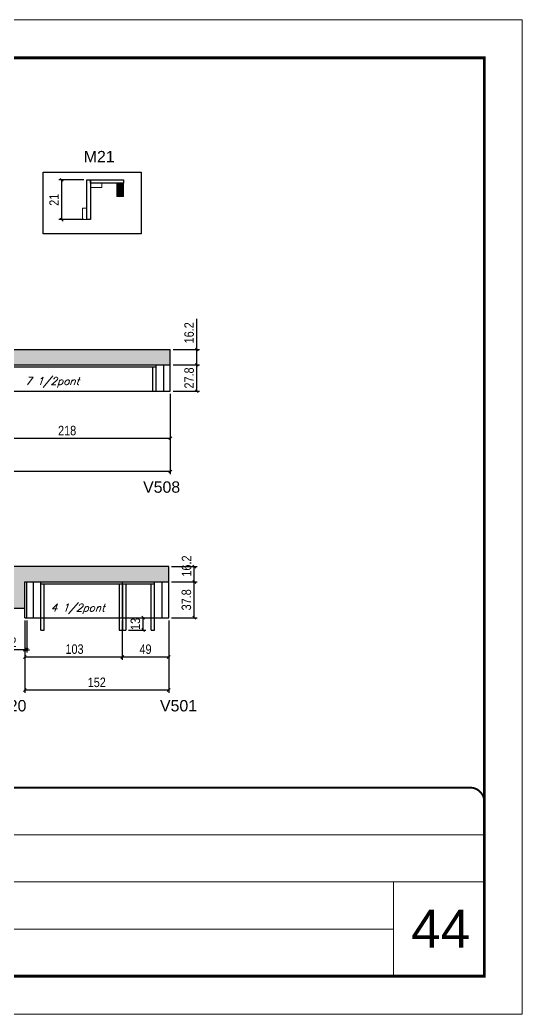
# Model space of a CAD drawing. Extents: x -21493 to -15213, y -12134 to 11887.
# Drawn here: x -15784 to -15253, y -649 to 401 of the extents above; entities that cross this region are included whole.
import ezdxf

# ---------------------------------------------------------------- set-up
doc = ezdxf.new("R2010")
doc.units = 0
doc.linetypes.add('CONTINUO', pattern=[0])
doc.linetypes.add('DASHED', pattern=[0.75, 0.5, -0.25])
for name, color, linetype in [('5', 5, 'Continuous'), ('COTA', 241, 'Continuous'), ('Painéis', 200, 'Continuous'), ('SARR_2.2x7', 40, 'Continuous'), ('SARR_3.5x7', 81, 'Continuous'), ('texto', 7, 'Continuous')]:
    doc.layers.add(name, color=color, linetype=linetype)
for name, color, linetype, lineweight in [('CARIMBO', 255, 'Continuous', 9), ('Folhas', 255, 'Continuous', 9), ('Madeira', 126, 'Continuous', 18), ('Sarr 2.2x7', 40, 'Continuous', 9), ('SARRAFO DE PRESSAO', 251, 'DASHED', 9)]:
    doc.layers.add(name, color=color, linetype=linetype, lineweight=lineweight)
doc.styles.add('ARIAL', font='arial.ttf')
doc.styles.add('COTA TECNICA', font='techl___.ttf', dxfattribs={"height": 10})
doc.styles.add('Romans', font='romans.shx')
doc.styles.get("Standard").update_dxf_attribs({"font": 'arial.ttf'})
doc.dimstyles.new('PAINEL', dxfattribs={"dimtxt": 10, "dimasz": 3, "dimexe": 3, "dimexo": 3, "dimgap": 3, "dimtad": 1, "dimdec": 1, "dimzin": 12, "dimdsep": 46, "dimtxsty": 'COTA TECNICA', "dimblk1": 'OBLIQUE', "dimblk2": 'OBLIQUE', "dimsah": 1, "dimcen": 0.9, "dimclrd": 4, "dimclre": 4, "dimclrt": 240, "dimadec": 1, "dimazin": 3, "dimtfac": 1, "dimtdec": 1, "dimtmove": 0, "dimatfit": 3, "dimfxl": 1, "dimtolj": 1, "dimtzin": 12, "dimarcsym": 0})

# ---------------------------------------------------------------- blocks, each defined once
blk = doc.blocks.new('_Oblique')
at = {"color": 0, "linetype": 'ByBlock', "lineweight": -2}
blk.add_line((-0.5, -0.5), (0.5, 0.5), dxfattribs=at)
blk = doc.blocks.new('*D1391')
at = {"layer": 'COTA', "color": 4, "lineweight": -2, "ltscale": 25, "transparency": 16777216}
for p, q in [((-15622.1, 37.2), (-15594.1, 37.2)), ((-15597.1, 9.4), (-15597.1, 37.2)), ((-15622.1, 9.4), (-15594.1, 9.4))]:
    blk.add_line(p, q, dxfattribs=at)
at = {"layer": 'Defpoints', "color": 0, "ltscale": 25, "transparency": 16777216}
for p in [(-15625.1, 37.2), (-15597.1, 37.2), (-15625.1, 9.4)]:
    blk.add_point(p, dxfattribs=at)
at = {"layer": 'COTA', "color": 4, "lineweight": -2, "ltscale": 25, "transparency": 16777216, "xscale": 3, "yscale": 3, "zscale": 3}
for p, rotation in [((-15597.1, 37.2), 90), ((-15597.1, 9.4), 270)]:
    blk.add_blockref('_Oblique', p, dxfattribs=dict(at, rotation=rotation))
at = {"layer": 'COTA', "color": 240, "ltscale": 25, "transparency": 16777216, "insert": (-15605.2, 23.3), "char_height": 10, "attachment_point": 5, "rotation": 90, "style": 'COTA TECNICA'}
blk.add_mtext('\\A1;27.8', dxfattribs=at)
blk = doc.blocks.new('*D1393')
at = {"layer": 'COTA', "color": 4, "lineweight": -2, "ltscale": 25, "transparency": 16777216}
for p, q in [((-16331.1, 6.4), (-16331.1, -78.4)), ((-15625.1, 6.4), (-15625.1, -78.4)), ((-15625.1, -75.4), (-16331.1, -75.4))]:
    blk.add_line(p, q, dxfattribs=at)
at = {"layer": 'Defpoints', "color": 0, "ltscale": 25, "transparency": 16777216}
for p in [(-16331.1, 9.4), (-15625.1, 9.4), (-16331.1, -75.4)]:
    blk.add_point(p, dxfattribs=at)
at = {"layer": 'COTA', "color": 4, "lineweight": -2, "ltscale": 25, "transparency": 16777216, "xscale": 3, "yscale": 3, "zscale": 3, "rotation": 180}
blk.add_blockref('_Oblique', (-16331.1, -75.4), dxfattribs=at)
at = {"layer": 'COTA', "color": 4, "lineweight": -2, "ltscale": 25, "transparency": 16777216, "xscale": 3, "yscale": 3, "zscale": 3}
blk.add_blockref('_Oblique', (-15625.1, -75.4), dxfattribs=at)
at = {"layer": 'COTA', "color": 240, "ltscale": 25, "transparency": 16777216, "insert": (-15978.1, -67.3), "char_height": 10, "attachment_point": 5, "style": 'COTA TECNICA'}
blk.add_mtext('\\A1;706', dxfattribs=at)
blk = doc.blocks.new('*D1365')
at = {"layer": 'COTA', "color": 4, "lineweight": -2, "ltscale": 25, "transparency": 16777216}
for p, q in [((-15597.1, 53.4), (-15597.1, 85.7)), ((-15622.1, 53.4), (-15594.1, 53.4)), ((-15597.1, 37.2), (-15597.1, 53.4)), ((-15622.1, 37.2), (-15594.1, 37.2))]:
    blk.add_line(p, q, dxfattribs=at)
at = {"layer": 'Defpoints', "color": 0, "ltscale": 25, "transparency": 16777216}
for p in [(-15625.1, 53.4), (-15597.1, 53.4), (-15625.1, 37.2)]:
    blk.add_point(p, dxfattribs=at)
at = {"layer": 'COTA', "color": 4, "lineweight": -2, "ltscale": 25, "transparency": 16777216, "xscale": 3, "yscale": 3, "zscale": 3}
for p, rotation in [((-15597.1, 53.4), 90), ((-15597.1, 37.2), 270)]:
    blk.add_blockref('_Oblique', p, dxfattribs=dict(at, rotation=rotation))
at = {"layer": 'COTA', "color": 240, "ltscale": 25, "transparency": 16777216, "insert": (-15605.2, 71), "char_height": 10, "attachment_point": 5, "rotation": 90, "style": 'COTA TECNICA'}
blk.add_mtext('\\A1;16.2', dxfattribs=at)
blk = doc.blocks.new('*D1366')
at = {"layer": 'COTA', "color": 4, "lineweight": -2, "ltscale": 25, "transparency": 16777216}
for p, q in [((-15843.1, 6.4), (-15843.1, -43.3)), ((-15625.1, 6.4), (-15625.1, -43.3)), ((-15843.1, -40.3), (-15625.1, -40.3))]:
    blk.add_line(p, q, dxfattribs=at)
at = {"layer": 'Defpoints', "color": 0, "ltscale": 25, "transparency": 16777216}
for p in [(-15843.1, 9.4), (-15625.1, 9.4), (-15625.1, -40.3)]:
    blk.add_point(p, dxfattribs=at)
at = {"layer": 'COTA', "color": 4, "lineweight": -2, "ltscale": 25, "transparency": 16777216, "xscale": 3, "yscale": 3, "zscale": 3, "rotation": 180}
blk.add_blockref('_Oblique', (-15843.1, -40.3), dxfattribs=at)
at = {"layer": 'COTA', "color": 4, "lineweight": -2, "ltscale": 25, "transparency": 16777216, "xscale": 3, "yscale": 3, "zscale": 3}
blk.add_blockref('_Oblique', (-15625.1, -40.3), dxfattribs=at)
at = {"layer": 'COTA', "color": 240, "ltscale": 25, "transparency": 16777216, "insert": (-15734.1, -32.3), "char_height": 10, "attachment_point": 5, "style": 'COTA TECNICA'}
blk.add_mtext('\\A1;218', dxfattribs=at)
blk = doc.blocks.new('*D1371')
at = {"layer": 'COTA', "color": 4, "lineweight": -2, "ltscale": 25, "transparency": 16777216}
for p, q in [((-15778.8, -232.9), (-15778.8, -274.3)), ((-15675.8, -232.9), (-15675.8, -274.3)), ((-15778.8, -271.3), (-15675.8, -271.3))]:
    blk.add_line(p, q, dxfattribs=at)
at = {"layer": 'Defpoints', "color": 0, "ltscale": 25, "transparency": 16777216}
for p in [(-15778.8, -229.9), (-15675.8, -229.9), (-15675.8, -271.3)]:
    blk.add_point(p, dxfattribs=at)
at = {"layer": 'COTA', "color": 4, "lineweight": -2, "ltscale": 25, "transparency": 16777216, "xscale": 3, "yscale": 3, "zscale": 3, "rotation": 180}
blk.add_blockref('_Oblique', (-15778.8, -271.3), dxfattribs=at)
at = {"layer": 'COTA', "color": 4, "lineweight": -2, "ltscale": 25, "transparency": 16777216, "xscale": 3, "yscale": 3, "zscale": 3}
blk.add_blockref('_Oblique', (-15675.8, -271.3), dxfattribs=at)
at = {"layer": 'COTA', "color": 240, "ltscale": 25, "transparency": 16777216, "insert": (-15726.3, -263.1), "char_height": 10, "attachment_point": 5, "style": 'COTA TECNICA'}
blk.add_mtext('\\A1;103', dxfattribs=at)
blk = doc.blocks.new('*D1372')
at = {"layer": 'COTA', "color": 4, "lineweight": -2, "ltscale": 25, "transparency": 16777216}
for p, q in [((-15675.8, -232.9), (-15675.8, -274.3)), ((-15626.8, -232.9), (-15626.8, -274.3)), ((-15675.8, -271.3), (-15626.8, -271.3))]:
    blk.add_line(p, q, dxfattribs=at)
at = {"layer": 'Defpoints', "color": 0, "ltscale": 25, "transparency": 16777216}
for p in [(-15675.8, -229.9), (-15626.8, -229.9), (-15626.8, -271.3)]:
    blk.add_point(p, dxfattribs=at)
at = {"layer": 'COTA', "color": 4, "lineweight": -2, "ltscale": 25, "transparency": 16777216, "xscale": 3, "yscale": 3, "zscale": 3, "rotation": 180}
blk.add_blockref('_Oblique', (-15675.8, -271.3), dxfattribs=at)
at = {"layer": 'COTA', "color": 4, "lineweight": -2, "ltscale": 25, "transparency": 16777216, "xscale": 3, "yscale": 3, "zscale": 3}
blk.add_blockref('_Oblique', (-15626.8, -271.3), dxfattribs=at)
at = {"layer": 'COTA', "color": 240, "ltscale": 25, "transparency": 16777216, "insert": (-15651.3, -263.2), "char_height": 10, "attachment_point": 5, "style": 'COTA TECNICA'}
blk.add_mtext('\\A1;49', dxfattribs=at)
blk = doc.blocks.new('*D1373')
at = {"layer": 'COTA', "color": 4, "lineweight": -2, "ltscale": 25, "transparency": 16777216}
for p, q in [((-15778.8, -232.9), (-15778.8, -309.3)), ((-15626.8, -232.9), (-15626.8, -309.3)), ((-15626.8, -306.3), (-15778.8, -306.3))]:
    blk.add_line(p, q, dxfattribs=at)
at = {"layer": 'Defpoints', "color": 0, "ltscale": 25, "transparency": 16777216}
for p in [(-15778.8, -229.9), (-15626.8, -229.9), (-15778.8, -306.3)]:
    blk.add_point(p, dxfattribs=at)
at = {"layer": 'COTA', "color": 4, "lineweight": -2, "ltscale": 25, "transparency": 16777216, "xscale": 3, "yscale": 3, "zscale": 3, "rotation": 180}
blk.add_blockref('_Oblique', (-15778.8, -306.3), dxfattribs=at)
at = {"layer": 'COTA', "color": 4, "lineweight": -2, "ltscale": 25, "transparency": 16777216, "xscale": 3, "yscale": 3, "zscale": 3}
blk.add_blockref('_Oblique', (-15626.8, -306.3), dxfattribs=at)
at = {"layer": 'COTA', "color": 240, "ltscale": 25, "transparency": 16777216, "insert": (-15702.8, -298.2), "char_height": 10, "attachment_point": 5, "style": 'COTA TECNICA'}
blk.add_mtext('\\A1;152', dxfattribs=at)
blk = doc.blocks.new('*D1376')
at = {"layer": 'COTA', "color": 4, "lineweight": -2, "ltscale": 25, "transparency": 16777216}
for p, q in [((-15623.8, -192.1), (-15596.8, -192.1)), ((-15599.8, -229.9), (-15599.8, -192.1)), ((-15623.8, -229.9), (-15596.8, -229.9))]:
    blk.add_line(p, q, dxfattribs=at)
at = {"layer": 'Defpoints', "color": 0, "ltscale": 25, "transparency": 16777216}
for p in [(-15626.8, -192.1), (-15599.8, -192.1), (-15626.8, -229.9)]:
    blk.add_point(p, dxfattribs=at)
at = {"layer": 'COTA', "color": 4, "lineweight": -2, "ltscale": 25, "transparency": 16777216, "xscale": 3, "yscale": 3, "zscale": 3}
for p, rotation in [((-15599.8, -192.1), 90), ((-15599.8, -229.9), 270)]:
    blk.add_blockref('_Oblique', p, dxfattribs=dict(at, rotation=rotation))
at = {"layer": 'COTA', "color": 240, "ltscale": 25, "transparency": 16777216, "insert": (-15608.1, -211), "char_height": 10, "attachment_point": 5, "rotation": 90, "style": 'COTA TECNICA'}
blk.add_mtext('\\A1;37.8', dxfattribs=at)
blk = doc.blocks.new('*D1377')
at = {"layer": 'COTA', "color": 4, "lineweight": -2, "ltscale": 25, "transparency": 16777216}
for p, q in [((-15623.8, -175.9), (-15596.8, -175.9)), ((-15599.8, -192.1), (-15599.8, -175.9)), ((-15623.8, -192.1), (-15596.8, -192.1))]:
    blk.add_line(p, q, dxfattribs=at)
at = {"layer": 'Defpoints', "color": 0, "ltscale": 25, "transparency": 16777216}
for p in [(-15626.8, -175.9), (-15599.8, -175.9), (-15626.8, -192.1)]:
    blk.add_point(p, dxfattribs=at)
at = {"layer": 'COTA', "color": 4, "lineweight": -2, "ltscale": 25, "transparency": 16777216, "xscale": 3, "yscale": 3, "zscale": 3}
for p, rotation in [((-15599.8, -175.9), 90), ((-15599.8, -192.1), 270)]:
    blk.add_blockref('_Oblique', p, dxfattribs=dict(at, rotation=rotation))
at = {"layer": 'COTA', "color": 240, "ltscale": 25, "transparency": 16777216, "insert": (-15607.9, -175.3), "char_height": 10, "attachment_point": 5, "rotation": 90, "style": 'COTA TECNICA'}
blk.add_mtext('\\A1;16.2', dxfattribs=at)
blk = doc.blocks.new('*D1378')
at = {"layer": 'COTA', "color": 4, "lineweight": -2, "ltscale": 25, "transparency": 16777216}
for p, q in [((-15778.8, -232.9), (-15778.8, -266.7)), ((-15776.8, -232.9), (-15776.8, -266.7)), ((-15778.8, -263.7), (-15796.9, -263.7)), ((-15776.8, -263.7), (-15778.8, -263.7)), ((-15776.8, -263.7), (-15773.8, -263.7))]:
    blk.add_line(p, q, dxfattribs=at)
at = {"layer": 'Defpoints', "color": 0, "ltscale": 25, "transparency": 16777216}
for p in [(-15778.8, -229.9), (-15776.8, -229.9), (-15778.8, -263.7)]:
    blk.add_point(p, dxfattribs=at)
at = {"layer": 'COTA', "color": 4, "lineweight": -2, "ltscale": 25, "transparency": 16777216, "xscale": 3, "yscale": 3, "zscale": 3}
blk.add_blockref('_Oblique', (-15778.8, -263.7), dxfattribs=at)
at = {"layer": 'COTA', "color": 4, "lineweight": -2, "ltscale": 25, "transparency": 16777216, "xscale": 3, "yscale": 3, "zscale": 3, "rotation": 180}
blk.add_blockref('_Oblique', (-15776.8, -263.7), dxfattribs=at)
at = {"layer": 'COTA', "color": 240, "ltscale": 25, "transparency": 16777216, "insert": (-15790.8, -255.7), "char_height": 10, "attachment_point": 5, "style": 'COTA TECNICA'}
blk.add_mtext('\\A1;2', dxfattribs=at)
blk = doc.blocks.new('*D1381')
at = {"layer": 'COTA', "color": 4, "lineweight": -2, "ltscale": 25, "transparency": 16777216}
for p, q in [((-15669.2, -229.9), (-15650.8, -229.9)), ((-15653.8, -242.9), (-15653.8, -229.9)), ((-15669.2, -242.9), (-15650.8, -242.9))]:
    blk.add_line(p, q, dxfattribs=at)
at = {"layer": 'Defpoints', "color": 0, "ltscale": 25, "transparency": 16777216}
for p in [(-15672.2, -229.9), (-15653.8, -229.9), (-15672.2, -242.9)]:
    blk.add_point(p, dxfattribs=at)
at = {"layer": 'COTA', "color": 4, "lineweight": -2, "ltscale": 25, "transparency": 16777216, "xscale": 3, "yscale": 3, "zscale": 3}
for p, rotation in [((-15653.8, -229.9), 90), ((-15653.8, -242.9), 270)]:
    blk.add_blockref('_Oblique', p, dxfattribs=dict(at, rotation=rotation))
at = {"layer": 'COTA', "color": 240, "ltscale": 25, "transparency": 16777216, "insert": (-15662, -236.4), "char_height": 10, "attachment_point": 5, "rotation": 90, "style": 'COTA TECNICA'}
blk.add_mtext('\\A1;13', dxfattribs=at)
blk = doc.blocks.new('*D1383')
at = {"layer": 'Defpoints', "color": 0, "linetype": 'ByBlock', "transparency": 16777216}
for p in [(-15713.4, 232.5), (-15739.9, 190.5), (-15713.4, 190.5)]:
    blk.add_point(p, dxfattribs=at)
at = {"layer": 'Sarr 2.2x7', "color": 4, "linetype": 'ByBlock', "lineweight": -2, "transparency": 16777216}
for p, q in [((-15716.4, 232.5), (-15742.9, 232.5)), ((-15739.9, 232.5), (-15739.9, 190.5)), ((-15716.4, 190.5), (-15742.9, 190.5))]:
    blk.add_line(p, q, dxfattribs=at)
at = {"layer": 'Sarr 2.2x7', "color": 4, "linetype": 'ByBlock', "lineweight": -2, "transparency": 16777216, "xscale": 3, "yscale": 3, "zscale": 3}
for p, rotation in [((-15739.9, 232.5), 90), ((-15739.9, 190.5), 270)]:
    blk.add_blockref('_Oblique', p, dxfattribs=dict(at, rotation=rotation))
at = {"layer": 'Sarr 2.2x7', "color": 240, "linetype": 'ByBlock', "transparency": 16777216, "insert": (-15747.9, 211.5), "char_height": 10, "attachment_point": 5, "rotation": 90, "style": 'COTA TECNICA'}
blk.add_mtext('\\A1;21', dxfattribs=at)
blk = doc.blocks.new('9999999999')
at = {"color": 30, "linetype": 'CONTINUO'}
for p, q in [((98564.6, 34379.6), (99584, 34379.6)), ((98564.6, 34329.8), (99488, 34329.8)), ((99584, 34329.8), (99488, 34329.8)), ((99488, 34329.8), (99488, 34230.2)), ((98564.6, 34280), (99488, 34280))]:
    blk.add_line(p, q, dxfattribs=at)
at = {"color": 30, "linetype": 'CONTINUO', "const_width": 2}
blk.add_lwpolyline([(99584, 34230.2), (99584, 34414.4, 0.414214), (99569, 34429.4), (98229, 34429.4, 0.414214), (98214, 34414.4), (98214, 34245.2, 0.414214), (98229, 34230.2), (99584, 34230.2)], format="xyb", dxfattribs=at)
at = {"layer": 'Folhas'}
blk.add_lwpolyline([(98139, 34190.2), (99624, 34190.2), (99624, 35240.2), (98139, 35240.2)], close=True, dxfattribs=at)
at = {"layer": 'Folhas', "color": 30, "const_width": 3}
blk.add_lwpolyline([(98214, 34230.2), (99584, 34230.2), (99584, 35200.2), (98214, 35200.2)], close=True, dxfattribs=at)

msp = doc.modelspace()

# ---------------------------------------------------------------- hatches: boundary and pattern name
at = {"layer": 'COTA', "linetype": 'ByBlock'}
h = msp.add_hatch(dxfattribs=at)
h.set_pattern_fill('AR-CONC', color=256, scale=0.03)
h.set_pattern_definition([(50, (-155501.1976, -26011.143), (5.46554007, -0.47817257), [0.5715, -6.2865]), (355, (-155501.1976, -26011.143), (-1.05730264, 5.73170536), [0.4572, -5.02921753]), (100.4514447, (-155500.742, -26011.183), (4.40823741, 5.25353256), [0.48570026, -5.34270734]), (46.1842, (-155501.1976, -26009.619), (8.13237123, -1.26126984), [0.85725, -9.42975]), (96.6355576, (-155500.52, -26009.724), (7.122124, 7.42278374), [0.7285507, -8.01406824]), (351.184151, (-155501.198, -26009.619), (7.122124, 7.42278374), [0.685799, -7.54379196]), (21, (-155500.4356, -26010), (4.54843174, -3.06795595), [0.5715, -6.2865]), (326, (-155500.4356, -26010), (1.85406085, 5.52563898), [0.4572, -5.0292]), (71.451445, (-155500.0566, -26010.256), (6.40249258, 2.45768307), [0.48570026, -5.34269813]), (37.5, (-155501.1976, -26011.1432), (0.092658098, 2.536651166), [0, -4.96824, 0, -5.1054, 0, -5.04825]), (7.5, (-155501.1976, -26011.1432), (2.004589875, 3.005417245), [0, -2.91084, 0, -4.85394, 0, -1.92405]), (327.5, (-155502.8969, -26011.1432), (4.067717855, -0.17186232), [0, -1.905, 0, -5.9436, 0, -7.8867]), (317.5, (-155503.659, -26011.1432), (4.44387544, 0.76279473), [0, -2.4765, 0, -3.94716, 0, -5.6007])])
h.paths.add_polyline_path([(-16331.09, 37.22), (-15625.11, 37.22), (-15625.11, 53.42), (-16505.8, 53.42), (-16505.8, 40.22), (-16353.82, 40.22), (-16353.82, 9.42), (-16331.09, 9.42)])
h = msp.add_hatch(dxfattribs=at)
h.set_pattern_fill('AR-CONC', color=256, scale=0.03)
h.set_pattern_definition([(50, (-155474.1976, -26011.143), (5.46554007, -0.47817257), [0.5715, -6.2865]), (355, (-155474.1976, -26011.143), (-1.05730264, 5.73170536), [0.4572, -5.02921753]), (100.4514447, (-155473.742, -26011.183), (4.40823741, 5.25353256), [0.48570026, -5.34270734]), (46.1842, (-155474.1976, -26009.619), (8.13237123, -1.26126984), [0.85725, -9.42975]), (96.6355576, (-155473.52, -26009.724), (7.122124, 7.42278374), [0.7285507, -8.01406824]), (351.184151, (-155474.198, -26009.619), (7.122124, 7.42278374), [0.685799, -7.54379196]), (21, (-155473.4356, -26010), (4.54843174, -3.06795595), [0.5715, -6.2865]), (326, (-155473.4356, -26010), (1.85406085, 5.52563898), [0.4572, -5.0292]), (71.451445, (-155473.0566, -26010.256), (6.40249258, 2.45768307), [0.48570026, -5.34269813]), (37.5, (-155474.1976, -26011.1432), (0.092658098, 2.536651166), [0, -4.96824, 0, -5.1054, 0, -5.04825]), (7.5, (-155474.1976, -26011.1432), (2.004589875, 3.005417245), [0, -2.91084, 0, -4.85394, 0, -1.92405]), (327.5, (-155475.8969, -26011.1432), (4.067717855, -0.17186232), [0, -1.905, 0, -5.9436, 0, -7.8867]), (317.5, (-155476.659, -26011.1432), (4.44387544, 0.76279473), [0, -2.4765, 0, -3.94716, 0, -5.6007])])
h.paths.add_polyline_path([(-16505.8, -175.87), (-16505.8, -192.07), (-15799.82, -192.07), (-15799.82, -219.87), (-15778.76, -219.87), (-15778.76, -192.07), (-15626.78, -192.07), (-15626.78, -175.87)])
at = {"layer": 'Madeira'}
h = msp.add_hatch(dxfattribs=at)
h.set_pattern_fill('ANSI31', color=256, scale=0.2, angle=270, style=0)
h.set_pattern_definition([(315, (891.566, -13119.2291), (0.449012806, 0.449012806), [])])
h.paths.add_polyline_path([(-15674.45, 228.9), (-15681.45, 228.9), (-15681.45, 214.9), (-15674.45, 214.9)])

# ---------------------------------------------------------------- linework, layer by layer
at = {"linetype": 'ByBlock'}
msp.add_lwpolyline([(-15759.36, 240.66), (-15655.93, 240.66), (-15655.93, 175.68), (-15759.36, 175.68)], close=True, dxfattribs=at)
at = {"layer": 'COTA', "linetype": 'ByBlock'}
for p, q in [((-16505.8, 53.42), (-15625.11, 53.42)), ((-15625.11, 37.22), (-15625.11, 53.42)), ((-15626.78, -175.87), (-16505.8, -175.87)), ((-15626.78, -192.07), (-15626.78, -175.87)), ((-15799.82, -219.87), (-15778.76, -219.87))]:
    msp.add_line(p, q, dxfattribs=at)
at = {"layer": 'Madeira'}
msp.add_lwpolyline([(-15674.45, 228.9), (-15681.45, 228.9), (-15681.45, 214.9), (-15674.45, 214.9)], close=True, dxfattribs=at)
at = {"layer": 'Painéis'}
for p, q in [((-16331.09, 37.22), (-15625.11, 37.22)), ((-16331.09, 9.42), (-15625.11, 9.42)), ((-15778.76, -192.07), (-15626.78, -192.07)), ((-15778.76, -229.87), (-15626.78, -229.87))]:
    msp.add_line(p, q, dxfattribs=at)
at = {"layer": 'Painéis', "ltscale": 25}
for p, q in [((-15625.11, 9.42), (-15625.11, 37.22)), ((-15778.76, -229.87), (-15778.76, -192.07)), ((-15776.76, -229.87), (-15776.76, -192.07)), ((-15675.76, -229.87), (-15675.76, -192.07)), ((-15626.78, -229.87), (-15626.78, -192.07))]:
    msp.add_line(p, q, dxfattribs=at)
at = {"layer": 'Painéis'}
msp.add_lwpolyline([(-15709.41, 190.5), (-15713.41, 190.5), (-15713.41, 232.5), (-15709.41, 232.5)], close=True, dxfattribs=at)
at = {"layer": 'Painéis', "linetype": 'ByBlock'}
msp.add_lwpolyline([(-15709.41, 232.5), (-15674.47, 232.5), (-15674.47, 228.9), (-15709.41, 228.9), (-15709.41, 232.5)], dxfattribs=at)
at = {"layer": 'Sarr 2.2x7', "linetype": 'ByBlock'}
for points in [[(-15709.41, 228.9), (-15697.41, 228.9), (-15697.41, 224.5), (-15709.41, 224.5), (-15709.41, 228.9)], [(-15713.41, 190.5), (-15713.41, 202.5), (-15717.81, 202.5), (-15717.81, 190.5), (-15713.41, 190.5)]]:
    msp.add_lwpolyline(points, dxfattribs=at)
at = {"layer": 'SARR_2.2x7', "linetype": 'Continuous'}
for p, q in [((-15843.09, 35.02), (-15640.11, 35.02)), ((-15632.11, 9.42), (-15632.11, 37.22)), ((-15769.76, -229.87), (-15769.76, -192.07)), ((-15761.76, -194.27), (-15675.76, -194.27)), ((-15675.76, -194.27), (-15641.78, -194.27)), ((-15633.78, -229.87), (-15633.78, -192.07))]:
    msp.add_line(p, q, dxfattribs=at)
at = {"layer": 'SARR_3.5x7'}
for p, q in [((-15643.61, 9.42), (-15643.61, 35.02)), ((-15640.11, 9.42), (-15640.11, 37.22)), ((-15643.61, 9.42), (-15640.11, 9.42)), ((-15761.76, -242.87), (-15761.76, -192.07)), ((-15758.26, -242.87), (-15758.26, -194.27)), ((-15679.26, -194.27), (-15679.26, -242.87)), ((-15675.76, -194.27), (-15675.76, -242.87)), ((-15672.23, -194.27), (-15672.23, -242.87)), ((-15645.28, -242.87), (-15645.28, -194.27)), ((-15641.78, -242.87), (-15641.78, -192.07)), ((-15761.76, -242.87), (-15758.26, -242.87)), ((-15679.26, -242.87), (-15672.23, -242.87)), ((-15645.28, -242.87), (-15641.78, -242.87))]:
    msp.add_line(p, q, dxfattribs=at)

# ---------------------------------------------------------------- block references
at = {"layer": 'SARRAFO DE PRESSAO', "color": 6, "linetype": 'ByBlock'}
msp.add_blockref('9999999999', (-114877.39, -34838.72), dxfattribs=at)

# ---------------------------------------------------------------- texts
at = {"layer": '5', "color": 7, "linetype": 'Continuous'}
msp.add_text('M21', height=12, rotation=359.99996, dxfattribs=at).set_placement((-15716.52, 251.1))
at = {"layer": '5', "linetype": 'Continuous'}
for s, p in [('V508', (-15653.83, -97.88)), ('C20', (-15807.88, -328.82)), ('V501', (-15635.98, -328.82))]:
    msp.add_text(s, height=12, rotation=0.00004, dxfattribs=at).set_placement(p)
at = {"layer": 'CARIMBO', "style": 'ARIAL'}
msp.add_text('44', height=40, dxfattribs=at).set_placement((-15370.55, -578.37))
at = {"layer": 'texto', "color": 2, "char_height": 8, "attachment_point": 5, "style": 'Romans'}
for s, insert in [('{\\Q19;\\C256;7 1/2pont}', (-15749.84, 18.69)), ('{\\Q19;\\C256;4 1/2pont}', (-15722.88, -220.59))]:
    msp.add_mtext(s, dxfattribs=dict(at, insert=insert))

# ---------------------------------------------------------------- dimensions: what is measured, and where the dimension line sits
at = {"layer": 'COTA', "ltscale": 25}
for base, p1, p2, picture, middle in [((-15597.06, 53.42), (-15625.11, 37.22), (-15625.11, 53.42), '*D1365', (-15605.17, 71.04)), ((-15599.84, -192.07), (-15626.78, -229.87), (-15626.78, -192.07), '*D1376', (-15608.09, -210.97))]:
    dim = msp.add_linear_dim(base=base, p1=p1, p2=p2, angle=90, dimstyle='PAINEL', dxfattribs=at)
    dim.commit()
    dim.dimension.update_dxf_attribs({"geometry": picture, "text_midpoint": middle})
for base, p1, p2, picture, middle in [((-15597.06, 37.22), (-15625.11, 9.42), (-15625.11, 37.22), '*D1391', (-15597.06, 23.32)), ((-15653.83, -229.87), (-15672.23, -242.87), (-15672.23, -229.87), '*D1381', (-15653.83, -236.37))]:
    dim = msp.add_linear_dim(base=base, p1=p1, p2=p2, angle=90, dimstyle='PAINEL', dxfattribs=at)
    dim.commit()
    dim.dimension.update_dxf_attribs({"geometry": picture, "text_midpoint": middle, "dimtype": 160})
for base, p1, p2, picture, middle in [((-16331.09, -75.38), (-15625.11, 9.42), (-16331.09, 9.42), '*D1393', (-15978.1, -67.28)), ((-15625.11, -40.35), (-15843.09, 9.42), (-15625.11, 9.42), '*D1366', (-15734.1, -32.25)), ((-15778.76, -263.68), (-15776.76, -229.87), (-15778.76, -229.87), '*D1378', (-15790.81, -255.68)), ((-15778.76, -306.32), (-15626.78, -229.87), (-15778.76, -229.87), '*D1373', (-15702.77, -298.21)), ((-15626.78, -271.29), (-15675.76, -229.87), (-15626.78, -229.87), '*D1372', (-15651.27, -263.18))]:
    dim = msp.add_linear_dim(base=base, p1=p1, p2=p2, dimstyle='PAINEL', dxfattribs=at)
    dim.commit()
    dim.dimension.update_dxf_attribs({"geometry": picture, "text_midpoint": middle})
dim = msp.add_linear_dim(base=(-15599.84, -175.87), p1=(-15626.78, -192.07), p2=(-15626.78, -175.87), angle=90, dimstyle='PAINEL', override={"dimtmove": 1}, dxfattribs=at)
dim.commit()
dim.dimension.update_dxf_attribs({"geometry": '*D1377', "text_midpoint": (-15599.84, -175.32), "dimtype": 160})
dim = msp.add_linear_dim(base=(-15675.76, -271.29), p1=(-15778.76, -229.87), p2=(-15675.76, -229.87), dimstyle='PAINEL', dxfattribs=at)
dim.commit()
dim.dimension.update_dxf_attribs({"geometry": '*D1371', "text_midpoint": (-15726.26, -271.29), "dimtype": 160})
at = {"layer": 'Sarr 2.2x7', "linetype": 'ByBlock'}
dim = msp.add_linear_dim(base=(-15739.85, 190.5), p1=(-15713.41, 232.5), p2=(-15713.41, 190.5), angle=90, dimstyle='PAINEL', override={"dimlfac": 0.5}, dxfattribs=at)
dim.commit()
dim.dimension.update_dxf_attribs({"geometry": '*D1383', "text_midpoint": (-15747.91, 211.5)})

doc.saveas('drawing.dxf')
